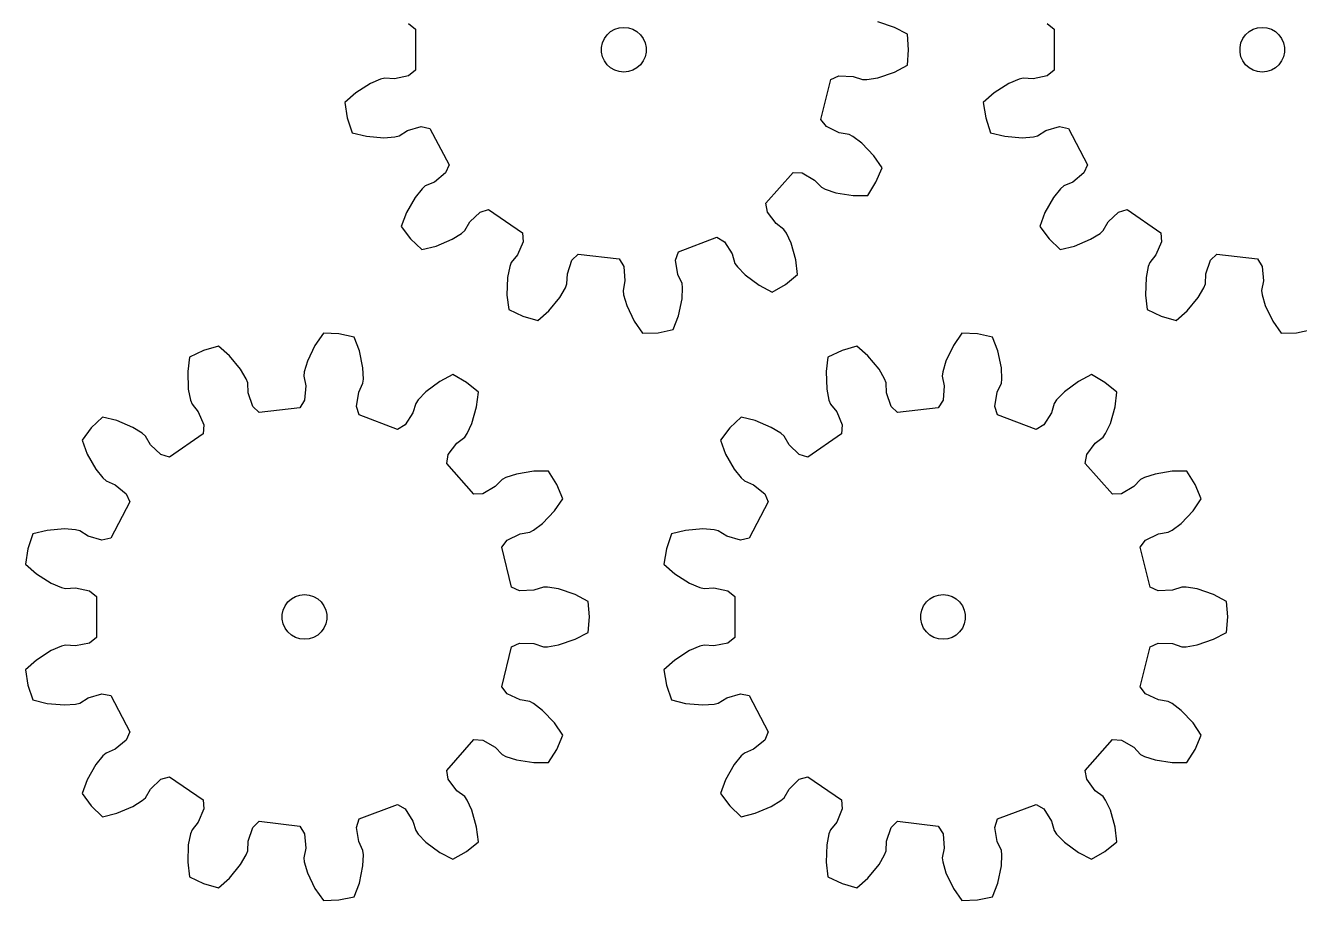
# Model space of a CAD drawing. Extents: x 0 to 209, y 0 to 228.
# Drawn here: x 0 to 85.4, y 0 to 58.6 of the extents above; entities that cross this region are included whole.
import ezdxf

# ---------------------------------------------------------------- set-up
doc = ezdxf.new("R2010")
doc.units = 0

msp = doc.modelspace()

# ---------------------------------------------------------------- linework, layer by layer
for p, q in [((25.692, 58.755), (26.16, 58.38)), ((26.16, 58.38), (26.16, 55.628)), ((39.001, 58.007), (39.234, 58.217)), ((39.234, 58.217), (39.505, 58.374)), ((39.505, 58.374), (39.803, 58.471)), ((39.803, 58.471), (40.115, 58.504)), ((40.115, 58.504), (40.427, 58.471)), ((40.427, 58.471), (40.725, 58.374)), ((40.725, 58.374), (40.997, 58.217)), ((40.997, 58.217), (41.23, 58.007)), ((58.26, 58.502), (57.154, 58.876)), ((59.13, 58.041), (58.26, 58.502)), ((68.501, 58.755), (68.969, 58.38)), ((68.969, 58.38), (68.969, 55.628)), ((81.81, 58.007), (82.043, 58.217)), ((82.043, 58.217), (82.314, 58.374)), ((82.314, 58.374), (82.613, 58.471)), ((82.613, 58.471), (82.924, 58.504)), ((82.924, 58.504), (83.236, 58.471)), ((83.236, 58.471), (83.535, 58.374)), ((83.535, 58.374), (83.806, 58.217)), ((83.806, 58.217), (84.039, 58.007)), ((38.623, 57.161), (38.689, 57.467)), ((38.689, 57.467), (38.816, 57.754)), ((38.816, 57.754), (39.001, 58.007)), ((41.23, 58.007), (41.414, 57.754)), ((41.414, 57.754), (41.542, 57.467)), ((41.542, 57.467), (41.607, 57.161)), ((59.214, 57.004), (59.13, 58.041)), ((81.433, 57.161), (81.498, 57.467)), ((81.498, 57.467), (81.625, 57.754)), ((81.625, 57.754), (81.81, 58.007)), ((84.039, 58.007), (84.223, 57.754)), ((84.223, 57.754), (84.351, 57.467)), ((84.351, 57.467), (84.416, 57.161)), ((38.623, 56.847), (38.623, 57.161)), ((38.689, 56.54), (38.623, 56.847)), ((38.816, 56.254), (38.689, 56.54)), ((41.542, 56.54), (41.414, 56.254)), ((41.607, 56.847), (41.542, 56.54)), ((41.607, 57.161), (41.607, 56.847)), ((59.13, 55.966), (59.214, 57.004)), ((81.433, 56.847), (81.433, 57.161)), ((81.498, 56.54), (81.433, 56.847)), ((81.625, 56.254), (81.498, 56.54)), ((84.351, 56.54), (84.223, 56.254)), ((84.416, 56.847), (84.351, 56.54)), ((84.416, 57.161), (84.416, 56.847)), ((26.16, 55.628), (25.692, 55.252)), ((39.001, 56), (38.816, 56.254)), ((39.234, 55.79), (39.001, 56)), ((39.505, 55.633), (39.234, 55.79)), ((39.803, 55.537), (39.505, 55.633)), ((40.115, 55.504), (39.803, 55.537)), ((40.427, 55.537), (40.115, 55.504)), ((40.725, 55.633), (40.427, 55.537)), ((40.997, 55.79), (40.725, 55.633)), ((41.23, 56), (40.997, 55.79)), ((41.414, 56.254), (41.23, 56)), ((58.26, 55.505), (59.13, 55.966)), ((68.969, 55.628), (68.501, 55.252)), ((81.81, 56), (81.625, 56.254)), ((82.043, 55.79), (81.81, 56)), ((82.314, 55.633), (82.043, 55.79)), ((82.613, 55.537), (82.314, 55.633)), ((82.924, 55.504), (82.613, 55.537)), ((83.236, 55.537), (82.924, 55.504)), ((83.535, 55.633), (83.236, 55.537)), ((83.806, 55.79), (83.535, 55.633)), ((84.039, 56), (83.806, 55.79)), ((84.223, 56.254), (84.039, 56)), ((23.123, 54.744), (22.139, 54.117)), ((23.812, 55.04), (23.123, 54.744)), ((24.092, 55.11), (23.812, 55.04)), ((24.753, 55.059), (24.092, 55.11)), ((25.692, 55.252), (24.753, 55.059)), ((53.336, 52.328), (53.995, 55)), ((53.995, 55), (54.539, 55.253)), ((54.539, 55.253), (55.496, 55.215)), ((55.496, 55.215), (56.126, 55.008)), ((56.126, 55.008), (56.415, 55.009)), ((56.415, 55.009), (57.154, 55.132)), ((57.154, 55.132), (58.26, 55.505)), ((65.933, 54.744), (64.949, 54.117)), ((66.621, 55.04), (65.933, 54.744)), ((66.901, 55.11), (66.621, 55.04)), ((67.562, 55.059), (66.901, 55.11)), ((68.501, 55.252), (67.562, 55.059)), ((22.139, 54.117), (21.405, 53.461)), ((64.949, 54.117), (64.214, 53.461)), ((21.405, 53.461), (21.572, 52.433)), ((64.214, 53.461), (64.381, 52.433)), ((21.572, 52.433), (21.901, 51.446)), ((53.7, 51.852), (53.336, 52.328)), ((64.381, 52.433), (64.71, 51.446)), ((21.901, 51.446), (22.857, 51.207)), ((25.047, 51.234), (25.609, 51.586)), ((25.609, 51.586), (26.53, 51.852)), ((26.53, 51.852), (27.119, 51.736)), ((27.119, 51.736), (28.397, 49.3)), ((54.565, 51.439), (53.7, 51.852)), ((55.22, 51.331), (54.565, 51.439)), ((55.475, 51.196), (55.22, 51.331)), ((64.71, 51.446), (65.666, 51.207)), ((67.856, 51.234), (68.418, 51.586)), ((68.418, 51.586), (69.339, 51.852)), ((69.339, 51.852), (69.928, 51.736)), ((69.928, 51.736), (71.207, 49.3)), ((22.857, 51.207), (24.02, 51.108)), ((24.02, 51.108), (24.767, 51.166)), ((24.767, 51.166), (25.047, 51.234)), ((56.072, 50.743), (55.475, 51.196)), ((56.878, 49.899), (56.072, 50.743)), ((65.666, 51.207), (66.829, 51.108)), ((66.829, 51.108), (67.576, 51.166)), ((67.576, 51.166), (67.856, 51.234)), ((57.434, 49.086), (56.878, 49.899)), ((28.158, 48.75), (27.417, 48.143)), ((28.397, 49.3), (28.158, 48.75)), ((49.649, 46.72), (51.473, 48.779)), ((51.473, 48.779), (52.073, 48.75)), ((52.073, 48.75), (52.903, 48.272)), ((57.026, 48.128), (57.434, 49.086)), ((70.967, 48.75), (70.226, 48.143)), ((71.207, 49.3), (70.967, 48.75)), ((26.807, 47.881), (26.592, 47.689)), ((27.417, 48.143), (26.807, 47.881)), ((52.903, 48.272), (53.365, 47.795)), ((56.47, 47.248), (57.026, 48.128)), ((69.616, 47.881), (69.401, 47.689)), ((70.226, 48.143), (69.616, 47.881)), ((26.12, 47.106), (25.54, 46.093)), ((26.592, 47.689), (26.12, 47.106)), ((53.365, 47.795), (53.621, 47.662)), ((53.621, 47.662), (54.332, 47.428)), ((54.332, 47.428), (55.485, 47.245)), ((55.485, 47.245), (56.47, 47.248)), ((68.929, 47.106), (68.349, 46.093)), ((69.401, 47.689), (68.929, 47.106)), ((29.788, 45.466), (30.48, 46.129)), ((30.48, 46.129), (31.055, 46.3)), ((31.055, 46.3), (33.32, 44.737)), ((49.75, 46.128), (49.649, 46.72)), ((50.324, 45.361), (49.75, 46.128)), ((72.598, 45.466), (73.29, 46.129)), ((73.29, 46.129), (73.865, 46.3)), ((73.865, 46.3), (76.129, 44.737)), ((25.54, 46.093), (25.194, 45.171)), ((29.454, 44.892), (29.788, 45.466)), ((50.853, 44.961), (50.324, 45.361)), ((68.349, 46.093), (68.004, 45.171)), ((72.264, 44.892), (72.598, 45.466)), ((25.194, 45.171), (25.82, 44.339)), ((28.603, 44.304), (29.238, 44.702)), ((29.238, 44.702), (29.454, 44.892)), ((33.32, 44.737), (33.363, 44.139)), ((43.778, 43.467), (46.35, 44.443)), ((46.35, 44.443), (46.867, 44.139)), ((51.016, 44.723), (50.853, 44.961)), ((51.335, 44.045), (51.016, 44.723)), ((68.004, 45.171), (68.629, 44.339)), ((71.412, 44.304), (72.047, 44.702)), ((72.047, 44.702), (72.264, 44.892)), ((76.129, 44.737), (76.172, 44.139)), ((25.82, 44.339), (26.571, 43.618)), ((26.571, 43.618), (27.528, 43.85)), ((27.528, 43.85), (28.603, 44.304)), ((33.363, 44.139), (32.989, 43.257)), ((46.867, 44.139), (47.381, 43.33)), ((51.656, 42.922), (51.335, 44.045)), ((68.629, 44.339), (69.38, 43.618)), ((69.38, 43.618), (70.337, 43.85)), ((70.337, 43.85), (71.412, 44.304)), ((76.172, 44.139), (75.798, 43.257)), ((32.571, 42.741), (32.47, 42.471)), ((32.989, 43.257), (32.571, 42.741)), ((36.333, 41.988), (36.638, 42.897)), ((36.638, 42.897), (37.067, 43.316)), ((37.067, 43.316), (39.799, 42.984)), ((39.799, 42.984), (40.115, 42.474)), ((43.592, 42.897), (43.778, 43.467)), ((43.745, 41.951), (43.592, 42.897)), ((47.381, 43.33), (47.568, 42.693)), ((51.771, 41.944), (51.656, 42.922)), ((75.38, 42.741), (75.279, 42.471)), ((75.798, 43.257), (75.38, 42.741)), ((79.142, 41.988), (79.447, 42.897)), ((79.447, 42.897), (79.877, 43.316)), ((79.877, 43.316), (82.608, 42.984)), ((82.608, 42.984), (82.925, 42.474)), ((32.47, 42.471), (32.323, 41.736)), ((36.304, 41.325), (36.333, 41.988)), ((40.115, 42.474), (40.194, 41.519)), ((44.027, 41.35), (43.745, 41.951)), ((47.568, 42.693), (47.732, 42.456)), ((47.732, 42.456), (48.254, 41.918)), ((48.254, 41.918), (49.189, 41.22)), ((50.964, 41.286), (51.771, 41.944)), ((75.279, 42.471), (75.132, 41.736)), ((79.113, 41.325), (79.142, 41.988)), ((82.925, 42.474), (83.003, 41.519)), ((32.323, 41.736), (32.28, 40.57)), ((35.824, 40.408), (36.201, 41.056)), ((36.201, 41.056), (36.304, 41.325)), ((40.194, 41.519), (40.063, 40.869)), ((44.061, 41.064), (44.027, 41.35)), ((44.028, 40.315), (44.061, 41.064)), ((49.189, 41.22), (50.063, 40.765)), ((50.063, 40.765), (50.964, 41.286)), ((75.132, 41.736), (75.089, 40.57)), ((78.633, 40.408), (79.01, 41.056)), ((79.01, 41.056), (79.113, 41.325)), ((83.003, 41.519), (82.873, 40.869)), ((32.28, 40.57), (32.402, 39.593)), ((35.082, 39.507), (35.824, 40.408)), ((40.063, 40.869), (40.099, 40.583)), ((40.099, 40.583), (40.31, 39.864)), ((43.79, 39.172), (44.028, 40.315)), ((75.089, 40.57), (75.211, 39.593)), ((77.892, 39.507), (78.633, 40.408)), ((82.873, 40.869), (82.909, 40.583)), ((82.909, 40.583), (83.12, 39.864)), ((32.402, 39.593), (33.343, 39.146)), ((34.343, 38.857), (35.082, 39.507)), ((40.31, 39.864), (40.815, 38.811)), ((75.211, 39.593), (76.152, 39.146)), ((77.152, 38.857), (77.892, 39.507)), ((83.12, 39.864), (83.624, 38.811)), ((33.343, 39.146), (34.343, 38.857)), ((40.815, 38.811), (41.377, 38.003)), ((43.437, 38.253), (43.79, 39.172)), ((76.152, 39.146), (77.152, 38.857)), ((83.624, 38.811), (84.186, 38.003)), ((19.972, 38.003), (19.41, 37.194)), ((21.013, 37.961), (19.972, 38.003)), ((22.033, 37.752), (21.013, 37.961)), ((22.385, 36.833), (22.033, 37.752)), ((41.377, 38.003), (42.417, 38.044)), ((42.417, 38.044), (43.437, 38.253)), ((62.782, 38.003), (62.219, 37.194)), ((63.822, 37.961), (62.782, 38.003)), ((64.842, 37.752), (63.822, 37.961)), ((65.195, 36.833), (64.842, 37.752)), ((84.186, 38.003), (85.227, 38.044)), ((85.227, 38.044), (86.247, 38.253)), ((11.938, 36.859), (10.998, 36.412)), ((12.938, 37.148), (11.938, 36.859)), ((13.678, 36.498), (12.938, 37.148)), ((19.41, 37.194), (18.906, 36.141)), ((22.623, 35.69), (22.385, 36.833)), ((54.747, 36.859), (53.807, 36.412)), ((55.747, 37.148), (54.747, 36.859)), ((56.487, 36.498), (55.747, 37.148)), ((62.219, 37.194), (61.715, 36.141)), ((65.432, 35.69), (65.195, 36.833)), ((10.998, 36.412), (10.875, 35.435)), ((14.419, 35.597), (13.678, 36.498)), ((18.906, 36.141), (18.695, 35.422)), ((53.807, 36.412), (53.685, 35.435)), ((57.228, 35.597), (56.487, 36.498)), ((61.715, 36.141), (61.504, 35.422)), ((10.875, 35.435), (10.918, 34.269)), ((14.796, 34.949), (14.419, 35.597)), ((18.695, 35.422), (18.659, 35.136)), ((18.659, 35.136), (18.789, 34.486)), ((22.656, 34.941), (22.623, 35.69)), ((28.658, 35.24), (27.785, 34.785)), ((29.56, 34.719), (28.658, 35.24)), ((53.685, 35.435), (53.727, 34.269)), ((57.605, 34.949), (57.228, 35.597)), ((61.504, 35.422), (61.468, 35.136)), ((61.468, 35.136), (61.598, 34.486)), ((65.465, 34.941), (65.432, 35.69)), ((71.467, 35.24), (70.594, 34.785)), ((72.369, 34.719), (71.467, 35.24)), ((10.918, 34.269), (11.065, 33.534)), ((14.899, 34.68), (14.796, 34.949)), ((14.929, 34.017), (14.899, 34.68)), ((18.789, 34.486), (18.711, 33.531)), ((22.34, 34.054), (22.622, 34.655)), ((22.622, 34.655), (22.656, 34.941)), ((27.785, 34.785), (26.849, 34.087)), ((30.366, 34.061), (29.56, 34.719)), ((53.727, 34.269), (53.874, 33.534)), ((57.709, 34.68), (57.605, 34.949)), ((57.738, 34.017), (57.709, 34.68)), ((61.598, 34.486), (61.52, 33.531)), ((65.149, 34.054), (65.431, 34.655)), ((65.431, 34.655), (65.465, 34.941)), ((70.594, 34.785), (69.658, 34.087)), ((73.175, 34.061), (72.369, 34.719)), ((11.065, 33.534), (11.166, 33.264)), ((15.233, 33.108), (14.929, 34.017)), ((18.711, 33.531), (18.394, 33.021)), ((22.188, 33.108), (22.34, 34.054)), ((26.328, 33.549), (26.163, 33.312)), ((26.849, 34.087), (26.328, 33.549)), ((30.251, 33.083), (30.366, 34.061)), ((53.874, 33.534), (53.976, 33.264)), ((58.043, 33.108), (57.738, 34.017)), ((61.52, 33.531), (61.203, 33.021)), ((64.997, 33.108), (65.149, 34.054)), ((69.137, 33.549), (68.972, 33.312)), ((69.658, 34.087), (69.137, 33.549)), ((73.06, 33.083), (73.175, 34.061)), ((11.166, 33.264), (11.584, 32.749)), ((11.584, 32.749), (11.959, 31.866)), ((15.663, 32.689), (15.233, 33.108)), ((18.394, 33.021), (15.663, 32.689)), ((22.373, 32.538), (22.188, 33.108)), ((24.946, 31.562), (22.373, 32.538)), ((25.976, 32.675), (25.463, 31.866)), ((26.163, 33.312), (25.976, 32.675)), ((29.931, 31.96), (30.251, 33.083)), ((53.976, 33.264), (54.394, 32.749)), ((54.394, 32.749), (54.768, 31.866)), ((58.472, 32.689), (58.043, 33.108)), ((61.203, 33.021), (58.472, 32.689)), ((65.182, 32.538), (64.997, 33.108)), ((67.755, 31.562), (65.182, 32.538)), ((68.785, 32.675), (68.272, 31.866)), ((68.972, 33.312), (68.785, 32.675)), ((72.74, 31.96), (73.06, 33.083)), ((4.415, 31.666), (3.79, 30.834)), ((5.166, 32.387), (4.415, 31.666)), ((6.123, 32.155), (5.166, 32.387)), ((7.198, 31.701), (6.123, 32.155)), ((7.833, 31.303), (7.198, 31.701)), ((11.959, 31.866), (11.915, 31.268)), ((25.463, 31.866), (24.946, 31.562)), ((29.612, 31.282), (29.931, 31.96)), ((47.224, 31.666), (46.599, 30.834)), ((47.975, 32.387), (47.224, 31.666)), ((48.932, 32.155), (47.975, 32.387)), ((50.008, 31.701), (48.932, 32.155)), ((50.643, 31.303), (50.008, 31.701)), ((54.768, 31.866), (54.724, 31.268)), ((68.272, 31.866), (67.755, 31.562)), ((72.421, 31.282), (72.74, 31.96)), ((3.79, 30.834), (4.136, 29.912)), ((8.05, 31.113), (7.833, 31.303)), ((8.384, 30.539), (8.05, 31.113)), ((11.915, 31.268), (9.651, 29.705)), ((28.92, 30.644), (29.449, 31.044)), ((29.449, 31.044), (29.612, 31.282)), ((46.599, 30.834), (46.945, 29.912)), ((50.859, 31.113), (50.643, 31.303)), ((51.193, 30.539), (50.859, 31.113)), ((54.724, 31.268), (52.46, 29.705)), ((71.729, 30.644), (72.258, 31.044)), ((72.258, 31.044), (72.421, 31.282)), ((4.136, 29.912), (4.715, 28.899)), ((9.076, 29.877), (8.384, 30.539)), ((28.345, 29.877), (28.92, 30.644)), ((46.945, 29.912), (47.525, 28.899)), ((51.885, 29.877), (51.193, 30.539)), ((71.154, 29.877), (71.729, 30.644)), ((9.651, 29.705), (9.076, 29.877)), ((28.244, 29.285), (28.345, 29.877)), ((30.069, 27.226), (28.244, 29.285)), ((52.46, 29.705), (51.885, 29.877)), ((71.054, 29.285), (71.154, 29.877)), ((72.878, 27.226), (71.054, 29.285)), ((4.715, 28.899), (5.187, 28.316)), ((5.187, 28.316), (5.402, 28.124)), ((31.96, 28.21), (31.499, 27.733)), ((32.216, 28.343), (31.96, 28.21)), ((32.928, 28.577), (32.216, 28.343)), ((34.08, 28.76), (32.928, 28.577)), ((35.065, 28.757), (34.08, 28.76)), ((35.622, 27.877), (35.065, 28.757)), ((47.525, 28.899), (47.996, 28.316)), ((47.996, 28.316), (48.212, 28.124)), ((74.769, 28.21), (74.308, 27.733)), ((75.025, 28.343), (74.769, 28.21)), ((75.737, 28.577), (75.025, 28.343)), ((76.89, 28.76), (75.737, 28.577)), ((77.874, 28.757), (76.89, 28.76)), ((78.431, 27.877), (77.874, 28.757)), ((5.402, 28.124), (6.012, 27.862)), ((6.012, 27.862), (6.753, 27.255)), ((31.499, 27.733), (30.668, 27.255)), ((36.03, 26.919), (35.622, 27.877)), ((48.212, 28.124), (48.821, 27.862)), ((48.821, 27.862), (49.563, 27.255)), ((74.308, 27.733), (73.477, 27.255)), ((78.839, 26.919), (78.431, 27.877)), ((6.993, 26.705), (5.714, 24.269)), ((6.753, 27.255), (6.993, 26.705)), ((30.668, 27.255), (30.069, 27.226)), ((35.473, 26.107), (36.03, 26.919)), ((49.802, 26.705), (48.523, 24.269)), ((49.563, 27.255), (49.802, 26.705)), ((73.477, 27.255), (72.878, 27.226)), ((78.282, 26.107), (78.839, 26.919)), ((34.668, 25.262), (35.473, 26.107)), ((77.477, 25.262), (78.282, 26.107)), ((1.452, 24.799), (0.497, 24.559)), ((2.615, 24.897), (1.452, 24.799)), ((3.362, 24.839), (2.615, 24.897)), ((3.642, 24.771), (3.362, 24.839)), ((33.816, 24.674), (34.07, 24.809)), ((34.07, 24.809), (34.668, 25.262)), ((44.261, 24.799), (43.306, 24.559)), ((45.424, 24.897), (44.261, 24.799)), ((46.171, 24.839), (45.424, 24.897)), ((46.452, 24.771), (46.171, 24.839)), ((76.625, 24.674), (76.88, 24.809)), ((76.88, 24.809), (77.477, 25.262)), ((0.497, 24.559), (0.167, 23.572)), ((4.205, 24.419), (3.642, 24.771)), ((5.125, 24.153), (4.205, 24.419)), ((5.714, 24.269), (5.125, 24.153)), ((31.932, 23.677), (32.296, 24.153)), ((32.296, 24.153), (33.161, 24.566)), ((33.161, 24.566), (33.816, 24.674)), ((43.306, 24.559), (42.976, 23.572)), ((47.014, 24.419), (46.452, 24.771)), ((47.935, 24.153), (47.014, 24.419)), ((48.523, 24.269), (47.935, 24.153)), ((74.741, 23.677), (75.105, 24.153)), ((75.105, 24.153), (75.97, 24.566)), ((75.97, 24.566), (76.625, 24.674)), ((0.167, 23.572), (0, 22.544)), ((32.59, 21.005), (31.932, 23.677)), ((42.976, 23.572), (42.809, 22.544)), ((75.399, 21.005), (74.741, 23.677)), ((0, 22.544), (0.735, 21.888)), ((42.809, 22.544), (43.544, 21.888)), ((0.735, 21.888), (1.719, 21.261)), ((43.544, 21.888), (44.528, 21.261)), ((1.719, 21.261), (2.407, 20.965)), ((2.407, 20.965), (2.687, 20.895)), ((2.687, 20.895), (3.349, 20.946)), ((3.349, 20.946), (4.287, 20.753)), ((4.287, 20.753), (4.755, 20.377)), ((33.134, 20.752), (32.59, 21.005)), ((34.092, 20.79), (33.134, 20.752)), ((34.722, 20.997), (34.092, 20.79)), ((35.01, 20.996), (34.722, 20.997)), ((35.749, 20.873), (35.01, 20.996)), ((36.855, 20.5), (35.749, 20.873)), ((44.528, 21.261), (45.217, 20.965)), ((45.217, 20.965), (45.496, 20.895)), ((45.496, 20.895), (46.158, 20.946)), ((46.158, 20.946), (47.096, 20.753)), ((47.096, 20.753), (47.564, 20.377)), ((75.943, 20.752), (75.399, 21.005)), ((76.901, 20.79), (75.943, 20.752)), ((77.531, 20.997), (76.901, 20.79)), ((77.819, 20.996), (77.531, 20.997)), ((78.559, 20.873), (77.819, 20.996)), ((79.664, 20.5), (78.559, 20.873)), ((4.755, 20.377), (4.755, 17.626)), ((17.284, 19.465), (17.412, 19.751)), ((17.412, 19.751), (17.596, 20.005)), ((17.596, 20.005), (17.829, 20.215)), ((17.829, 20.215), (18.101, 20.372)), ((18.101, 20.372), (18.399, 20.468)), ((18.399, 20.468), (18.711, 20.501)), ((18.711, 20.501), (19.022, 20.468)), ((19.022, 20.468), (19.321, 20.372)), ((19.321, 20.372), (19.592, 20.215)), ((19.592, 20.215), (19.825, 20.005)), ((19.825, 20.005), (20.01, 19.751)), ((20.01, 19.751), (20.137, 19.465)), ((37.725, 20.039), (36.855, 20.5)), ((37.809, 19.001), (37.725, 20.039)), ((47.564, 20.377), (47.564, 17.626)), ((60.093, 19.465), (60.221, 19.751)), ((60.221, 19.751), (60.405, 20.005)), ((60.405, 20.005), (60.638, 20.215)), ((60.638, 20.215), (60.91, 20.372)), ((60.91, 20.372), (61.208, 20.468)), ((61.208, 20.468), (61.52, 20.501)), ((61.52, 20.501), (61.832, 20.468)), ((61.832, 20.468), (62.13, 20.372)), ((62.13, 20.372), (62.402, 20.215)), ((62.402, 20.215), (62.635, 20.005)), ((62.635, 20.005), (62.819, 19.751)), ((62.819, 19.751), (62.946, 19.465)), ((80.535, 20.039), (79.664, 20.5)), ((80.618, 19.001), (80.535, 20.039)), ((17.219, 19.158), (17.284, 19.465)), ((17.219, 18.844), (17.219, 19.158)), ((17.284, 18.538), (17.219, 18.844)), ((20.137, 19.465), (20.202, 19.158)), ((20.202, 18.844), (20.137, 18.538)), ((20.202, 19.158), (20.202, 18.844)), ((37.725, 17.964), (37.809, 19.001)), ((60.028, 19.158), (60.093, 19.465)), ((60.028, 18.844), (60.028, 19.158)), ((60.093, 18.538), (60.028, 18.844)), ((62.946, 19.465), (63.012, 19.158)), ((63.012, 18.844), (62.946, 18.538)), ((63.012, 19.158), (63.012, 18.844)), ((80.535, 17.964), (80.618, 19.001)), ((17.412, 18.251), (17.284, 18.538)), ((17.596, 17.998), (17.412, 18.251)), ((17.829, 17.788), (17.596, 17.998)), ((19.825, 17.998), (19.592, 17.788)), ((20.01, 18.251), (19.825, 17.998)), ((20.137, 18.538), (20.01, 18.251)), ((36.855, 17.503), (37.725, 17.964)), ((60.221, 18.251), (60.093, 18.538)), ((60.405, 17.998), (60.221, 18.251)), ((60.638, 17.788), (60.405, 17.998)), ((62.635, 17.998), (62.402, 17.788)), ((62.819, 18.251), (62.635, 17.998)), ((62.946, 18.538), (62.819, 18.251)), ((79.664, 17.503), (80.535, 17.964)), ((2.687, 17.108), (2.407, 17.038)), ((3.349, 17.057), (2.687, 17.108)), ((4.287, 17.25), (3.349, 17.057)), ((4.755, 17.626), (4.287, 17.25)), ((18.101, 17.631), (17.829, 17.788)), ((18.399, 17.534), (18.101, 17.631)), ((18.711, 17.501), (18.399, 17.534)), ((19.022, 17.534), (18.711, 17.501)), ((19.321, 17.631), (19.022, 17.534)), ((19.592, 17.788), (19.321, 17.631)), ((32.59, 16.997), (33.134, 17.25)), ((33.134, 17.25), (34.092, 17.213)), ((34.092, 17.213), (34.722, 17.005)), ((35.01, 17.006), (35.749, 17.129)), ((35.749, 17.129), (36.855, 17.503)), ((45.496, 17.108), (45.217, 17.038)), ((46.158, 17.057), (45.496, 17.108)), ((47.096, 17.25), (46.158, 17.057)), ((47.564, 17.626), (47.096, 17.25)), ((60.91, 17.631), (60.638, 17.788)), ((61.208, 17.534), (60.91, 17.631)), ((61.52, 17.501), (61.208, 17.534)), ((61.832, 17.534), (61.52, 17.501)), ((62.13, 17.631), (61.832, 17.534)), ((62.402, 17.788), (62.13, 17.631)), ((75.399, 16.997), (75.943, 17.25)), ((75.943, 17.25), (76.901, 17.213)), ((76.901, 17.213), (77.531, 17.005)), ((77.819, 17.006), (78.559, 17.129)), ((78.559, 17.129), (79.664, 17.503)), ((1.719, 16.741), (0.735, 16.114)), ((2.407, 17.038), (1.719, 16.741)), ((31.932, 14.326), (32.59, 16.997)), ((34.722, 17.005), (35.01, 17.006)), ((44.528, 16.741), (43.544, 16.114)), ((45.217, 17.038), (44.528, 16.741)), ((74.741, 14.326), (75.399, 16.997)), ((77.531, 17.005), (77.819, 17.006)), ((0.735, 16.114), (0, 15.458)), ((0, 15.458), (0.167, 14.431)), ((43.544, 16.114), (42.809, 15.458)), ((42.809, 15.458), (42.976, 14.431)), ((0.167, 14.431), (0.497, 13.443)), ((4.205, 13.584), (5.125, 13.849)), ((5.125, 13.849), (5.714, 13.734)), ((5.714, 13.734), (6.993, 11.298)), ((32.296, 13.849), (31.932, 14.326)), ((33.161, 13.437), (32.296, 13.849)), ((42.976, 14.431), (43.306, 13.443)), ((47.014, 13.584), (47.935, 13.849)), ((47.935, 13.849), (48.523, 13.734)), ((48.523, 13.734), (49.802, 11.298)), ((75.105, 13.849), (74.741, 14.326)), ((75.97, 13.437), (75.105, 13.849)), ((0.497, 13.443), (1.452, 13.204)), ((1.452, 13.204), (2.615, 13.106)), ((2.615, 13.106), (3.362, 13.163)), ((3.362, 13.163), (3.642, 13.231)), ((3.642, 13.231), (4.205, 13.584)), ((33.816, 13.328), (33.161, 13.437)), ((34.07, 13.193), (33.816, 13.328)), ((34.668, 12.741), (34.07, 13.193)), ((43.306, 13.443), (44.261, 13.204)), ((44.261, 13.204), (45.424, 13.106)), ((45.424, 13.106), (46.171, 13.163)), ((46.171, 13.163), (46.452, 13.231)), ((46.452, 13.231), (47.014, 13.584)), ((76.625, 13.328), (75.97, 13.437)), ((76.88, 13.193), (76.625, 13.328)), ((77.477, 12.741), (76.88, 13.193)), ((35.473, 11.896), (34.668, 12.741)), ((78.282, 11.896), (77.477, 12.741)), ((6.993, 11.298), (6.753, 10.748)), ((36.03, 11.083), (35.473, 11.896)), ((49.802, 11.298), (49.563, 10.748)), ((78.839, 11.083), (78.282, 11.896)), ((6.753, 10.748), (6.012, 10.14)), ((28.244, 8.717), (30.069, 10.777)), ((30.069, 10.777), (30.668, 10.748)), ((30.668, 10.748), (31.499, 10.27)), ((31.499, 10.27), (31.96, 9.793)), ((35.622, 10.126), (36.03, 11.083)), ((49.563, 10.748), (48.821, 10.14)), ((71.054, 8.717), (72.878, 10.777)), ((72.878, 10.777), (73.477, 10.748)), ((73.477, 10.748), (74.308, 10.27)), ((74.308, 10.27), (74.769, 9.793)), ((78.431, 10.126), (78.839, 11.083)), ((5.187, 9.686), (4.715, 9.104)), ((5.402, 9.878), (5.187, 9.686)), ((6.012, 10.14), (5.402, 9.878)), ((31.96, 9.793), (32.216, 9.66)), ((32.216, 9.66), (32.928, 9.425)), ((32.928, 9.425), (34.08, 9.242)), ((35.065, 9.246), (35.622, 10.126)), ((47.996, 9.686), (47.525, 9.104)), ((48.212, 9.878), (47.996, 9.686)), ((48.821, 10.14), (48.212, 9.878)), ((74.769, 9.793), (75.025, 9.66)), ((75.025, 9.66), (75.737, 9.425)), ((75.737, 9.425), (76.89, 9.242)), ((77.874, 9.246), (78.431, 10.126)), ((4.715, 9.104), (4.136, 8.091)), ((28.345, 8.126), (28.244, 8.717)), ((34.08, 9.242), (35.065, 9.246)), ((47.525, 9.104), (46.945, 8.091)), ((71.154, 8.126), (71.054, 8.717)), ((76.89, 9.242), (77.874, 9.246)), ((4.136, 8.091), (3.79, 7.169)), ((8.384, 7.463), (9.076, 8.126)), ((9.076, 8.126), (9.651, 8.297)), ((9.651, 8.297), (11.915, 6.735)), ((28.92, 7.359), (28.345, 8.126)), ((46.945, 8.091), (46.599, 7.169)), ((51.193, 7.463), (51.885, 8.126)), ((51.885, 8.126), (52.46, 8.297)), ((52.46, 8.297), (54.724, 6.735)), ((71.729, 7.359), (71.154, 8.126)), ((3.79, 7.169), (4.415, 6.337)), ((7.833, 6.699), (8.05, 6.89)), ((8.05, 6.89), (8.384, 7.463)), ((29.449, 6.958), (28.92, 7.359)), ((29.612, 6.72), (29.449, 6.958)), ((46.599, 7.169), (47.224, 6.337)), ((50.643, 6.699), (50.859, 6.89)), ((50.859, 6.89), (51.193, 7.463)), ((72.258, 6.958), (71.729, 7.359)), ((72.421, 6.72), (72.258, 6.958)), ((4.415, 6.337), (5.166, 5.615)), ((6.123, 5.848), (7.198, 6.301)), ((7.198, 6.301), (7.833, 6.699)), ((11.959, 6.136), (11.584, 5.254)), ((11.915, 6.735), (11.959, 6.136)), ((22.373, 5.465), (24.946, 6.44)), ((24.946, 6.44), (25.463, 6.136)), ((25.463, 6.136), (25.976, 5.327)), ((29.931, 6.042), (29.612, 6.72)), ((30.251, 4.92), (29.931, 6.042)), ((47.224, 6.337), (47.975, 5.615)), ((48.932, 5.848), (50.008, 6.301)), ((50.008, 6.301), (50.643, 6.699)), ((54.768, 6.136), (54.394, 5.254)), ((54.724, 6.735), (54.768, 6.136)), ((65.182, 5.465), (67.755, 6.44)), ((67.755, 6.44), (68.272, 6.136)), ((68.272, 6.136), (68.785, 5.327)), ((72.74, 6.042), (72.421, 6.72)), ((73.06, 4.92), (72.74, 6.042)), ((5.166, 5.615), (6.123, 5.848)), ((11.584, 5.254), (11.166, 4.738)), ((15.233, 4.894), (15.663, 5.313)), ((15.663, 5.313), (18.394, 4.982)), ((22.188, 4.894), (22.373, 5.465)), ((25.976, 5.327), (26.163, 4.69)), ((47.975, 5.615), (48.932, 5.848)), ((54.394, 5.254), (53.976, 4.738)), ((58.043, 4.894), (58.472, 5.313)), ((58.472, 5.313), (61.203, 4.982)), ((64.997, 4.894), (65.182, 5.465)), ((68.785, 5.327), (68.972, 4.69)), ((11.065, 4.468), (10.918, 3.734)), ((11.166, 4.738), (11.065, 4.468)), ((14.929, 3.986), (15.233, 4.894)), ((18.394, 4.982), (18.711, 4.472)), ((18.711, 4.472), (18.789, 3.517)), ((22.34, 3.948), (22.188, 4.894)), ((26.163, 4.69), (26.328, 4.454)), ((26.328, 4.454), (26.849, 3.915)), ((30.366, 3.942), (30.251, 4.92)), ((53.874, 4.468), (53.727, 3.734)), ((53.976, 4.738), (53.874, 4.468)), ((57.738, 3.986), (58.043, 4.894)), ((61.203, 4.982), (61.52, 4.472)), ((61.52, 4.472), (61.598, 3.517)), ((65.149, 3.948), (64.997, 4.894)), ((68.972, 4.69), (69.137, 4.454)), ((69.137, 4.454), (69.658, 3.915)), ((73.175, 3.942), (73.06, 4.92)), ((10.918, 3.734), (10.875, 2.567)), ((14.899, 3.323), (14.929, 3.986)), ((18.789, 3.517), (18.659, 2.866)), ((22.622, 3.347), (22.34, 3.948)), ((26.849, 3.915), (27.785, 3.217)), ((29.56, 3.283), (30.366, 3.942)), ((53.727, 3.734), (53.685, 2.567)), ((57.709, 3.323), (57.738, 3.986)), ((61.598, 3.517), (61.468, 2.866)), ((65.431, 3.347), (65.149, 3.948)), ((69.658, 3.915), (70.594, 3.217)), ((72.369, 3.283), (73.175, 3.942)), ((10.875, 2.567), (10.998, 1.59)), ((14.419, 2.406), (14.796, 3.053)), ((14.796, 3.053), (14.899, 3.323)), ((18.659, 2.866), (18.695, 2.58)), ((18.695, 2.58), (18.906, 1.861)), ((22.656, 3.061), (22.622, 3.347)), ((22.623, 2.312), (22.656, 3.061)), ((27.785, 3.217), (28.658, 2.763)), ((28.658, 2.763), (29.56, 3.283)), ((53.685, 2.567), (53.807, 1.59)), ((57.228, 2.406), (57.605, 3.053)), ((57.605, 3.053), (57.709, 3.323)), ((61.468, 2.866), (61.504, 2.58)), ((61.504, 2.58), (61.715, 1.861)), ((65.465, 3.061), (65.431, 3.347)), ((65.432, 2.312), (65.465, 3.061)), ((70.594, 3.217), (71.467, 2.763)), ((71.467, 2.763), (72.369, 3.283)), ((13.678, 1.504), (14.419, 2.406)), ((18.906, 1.861), (19.41, 0.808)), ((22.385, 1.17), (22.623, 2.312)), ((56.487, 1.504), (57.228, 2.406)), ((61.715, 1.861), (62.219, 0.808)), ((65.195, 1.17), (65.432, 2.312)), ((10.998, 1.59), (11.938, 1.144)), ((11.938, 1.144), (12.938, 0.854)), ((12.938, 0.854), (13.678, 1.504)), ((22.033, 0.25), (22.385, 1.17)), ((53.807, 1.59), (54.747, 1.144)), ((54.747, 1.144), (55.747, 0.854)), ((55.747, 0.854), (56.487, 1.504)), ((64.842, 0.25), (65.195, 1.17)), ((19.41, 0.808), (19.972, 0)), ((19.972, 0), (21.013, 0.042)), ((21.013, 0.042), (22.033, 0.25)), ((62.219, 0.808), (62.782, 0)), ((62.782, 0), (63.822, 0.042)), ((63.822, 0.042), (64.842, 0.25))]:
    msp.add_line(p, q)

doc.saveas('drawing.dxf')
